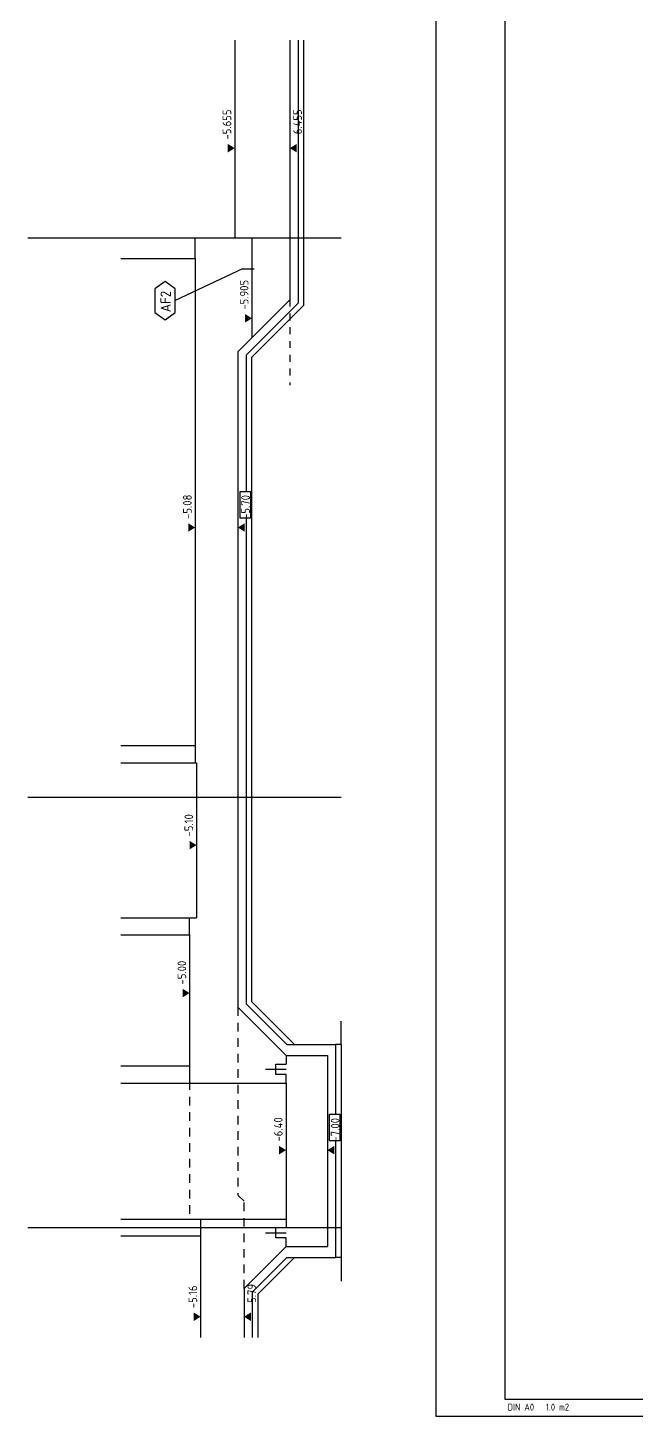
# Model space of a CAD drawing. Extents: x -28 to 85, y -37 to 54.
# Drawn here: x -5.93 to 2.91, y 0 to 20.16 of the extents above; entities that cross this region are included whole.
import ezdxf

# ---------------------------------------------------------------- set-up
doc = ezdxf.new("R2010")
doc.units = 0
doc.header["$LTSCALE"] = 0.5
for name, pattern in [('AUSGEZOGEN', [1000.01, 1000, 0.01]), ('DASHED', [0.75, 0.5, -0.25]), ('DOT', [0.175, 0.05, -0.125]), ('HIDDEN', [0.375, 0.25, -0.125])]:
    doc.linetypes.add(name, pattern=pattern)
for name, color, linetype in [('ACHSEN', 7, 'Continuous'), ('AFB', 7, 'Continuous'), ('AFU', 7, 'Continuous'), ('BETON', 7, 'Continuous'), ('HILFE', 7, 'Continuous'), ('koten', 7, 'Continuous'), ('OBJEKT', 7, 'Continuous'), ('RAHMEN', 7, 'Continuous'), ('VERDECKT', 7, 'Continuous')]:
    doc.layers.add(name, color=color, linetype=linetype)
doc.layers.add('NOPLOT', color=7, linetype='Continuous', plot=False)
doc.styles.add('txt', font='isocp.shx')
doc.linetypes.add('AFU_50K', pattern='A,0.15,["/",Standard,S=0.2,R=0,X=-0.01,Y=-0.1],0.07,["/",Standard,S=0.2,R=0,X=-0.01,Y=-0.1],0.15', length=0.37)
doc.linetypes.add('AFU_50M', pattern='A,0.45,["/",Standard,S=0.2,R=0,X=-0.01,Y=-0.1],0.07,["/",Standard,S=0.2,R=0,X=-0.01,Y=-0.1],0.45', length=0.97)

# ---------------------------------------------------------------- blocks, each defined once
blk = doc.blocks.new('okrd_o')
at = {"layer": 'koten', "color": 7, "linetype": 'Continuous'}
blk.add_solid([(-0.125, 0.202), (0.125, 0.202), (0, 0)], dxfattribs=at)
at = {"layer": 'koten', "style": 'txt'}
blk.add_attdef('OKRD', (0.25, 0.1), '', height=0.25, dxfattribs=at)
blk = doc.blocks.new('okrd_u')
at = {"layer": 'koten', "color": 7, "linetype": 'Continuous'}
blk.add_solid([(-0.125, -0.202), (0.125, -0.202), (0, 0)], dxfattribs=at)
at = {"layer": 'koten', "style": 'txt'}
blk.add_attdef('OKRD', (0.25, -0.35), '', height=0.25, dxfattribs=at)
blk = doc.blocks.new('DINA0')
at = {"layer": 'RAHMEN'}
for p, q in [((0, 84.1), (0, 0)), ((0, 0), (118.9, 0))]:
    blk.add_line(p, q, dxfattribs=at)
at = {"layer": 'RAHMEN', "color": 5}
for p, q in [((2, 83.6), (2, 0.5)), ((2, 0.5), (118.4, 0.5))]:
    blk.add_line(p, q, dxfattribs=at)
at = {"layer": 'RAHMEN', "color": 7, "style": 'txt'}
blk.add_text('DIN A0   1.0 m2', height=0.2, dxfattribs=at).set_placement((2.083, 0.164))

msp = doc.modelspace()

# ---------------------------------------------------------------- linework, layer by layer
at = {"layer": 'ACHSEN', "color": 140, "linetype": 'AUSGEZOGEN'}
for p, q in [((-5.92732, 17.11339), (-1.37732, 17.11339)), ((-5.92732, 8.98839), (-1.37732, 8.98839)), ((-5.92732, 2.73839), (-1.37732, 2.73839))]:
    msp.add_line(p, q, dxfattribs=at)
at = {"layer": 'AFB', "color": 1, "linetype": 'AUSGEZOGEN'}
msp.add_line((-2.80932, 16.66339), (-2.64232, 16.66339), dxfattribs=at)
msp.add_lwpolyline([(-4.08241, 16.03005), (-3.93458, 15.9216), (-3.78674, 16.03005), (-3.78674, 16.37166), (-3.93458, 16.48011), (-4.08241, 16.37166)], close=True, dxfattribs=at)
at = {"layer": 'AFU', "color": 8, "linetype": 'AFU_50K'}
for p, q in [((-3.49732, 16.81339), (-3.49732, 17.11339)), ((-3.57732, 6.98839), (-3.57732, 7.23839)), ((-3.57732, 5.08838), (-3.57732, 4.83839)), ((-3.41732, 2.86339), (-3.41732, 2.61339))]:
    msp.add_line(p, q, dxfattribs=at)
at = {"layer": 'AFU', "color": 8, "linetype": 'AFU_50M'}
for p, q in [((-2.92232, 17.11339), (-2.67232, 17.11339)), ((-2.67232, 17.11339), (-2.67232, 15.66839))]:
    msp.add_line(p, q, dxfattribs=at)
at = {"layer": 'AFU', "color": 8, "linetype": 'AUSGEZOGEN'}
for p, q in [((-2.32732, 5.11339), (-2.17732, 5.11339)), ((-2.32732, 4.96339), (-2.32732, 5.11339)), ((-2.17732, 5.23839), (-2.17732, 5.11339)), ((-2.17732, 4.96339), (-2.32732, 4.96339)), ((-2.17732, 4.83839), (-2.17732, 4.96339)), ((-2.17732, 2.86339), (-2.17732, 2.73839)), ((-2.32732, 2.73839), (-2.17732, 2.73839)), ((-2.32732, 2.58839), (-2.32732, 2.73839)), ((-2.17732, 2.58839), (-2.32732, 2.58839)), ((-2.17732, 2.46339), (-2.17732, 2.58839))]:
    msp.add_line(p, q, dxfattribs=at)
at = {"layer": 'AFU', "color": 1, "linetype": 'AUSGEZOGEN'}
for p, q in [((-2.47732, 5.03839), (-2.17732, 5.03839)), ((-2.47732, 2.66339), (-2.17732, 2.66339))]:
    msp.add_line(p, q, dxfattribs=at)
at = {"layer": 'BETON', "color": 6, "linetype": 'AUSGEZOGEN'}
for p, q in [((-2.92232, 19.98442), (-2.92232, 17.11339)), ((-2.12232, 19.98442), (-2.12232, 16.21339)), ((-4.57732, 17.11339), (-2.92232, 17.11339)), ((-4.57732, 16.81339), (-3.49732, 16.81339)), ((-3.49732, 16.81339), (-3.49732, 9.48839)), ((-2.12232, 16.21339), (-2.87732, 15.45839)), ((-2.87732, 15.45839), (-2.87732, 5.93839)), ((-3.49732, 9.48839), (-3.47732, 9.48839)), ((-3.47732, 9.48839), (-3.47732, 7.23839)), ((-4.57732, 7.23839), (-3.47732, 7.23839)), ((-4.57732, 6.98839), (-3.57732, 6.98839)), ((-3.57732, 6.98839), (-3.57732, 5.08838)), ((-2.17732, 5.23839), (-2.87732, 5.93839)), ((-4.57732, 5.08838), (-3.57732, 5.08838)), ((-2.17732, 5.23839), (-1.57732, 5.23839)), ((-1.57732, 5.23839), (-1.57732, 2.46339)), ((-4.57732, 4.83839), (-2.17732, 4.83839)), ((-3.57732, 4.83839), (-2.17732, 4.83839)), ((-2.17732, 4.83839), (-2.17732, 2.86339)), ((-4.57732, 2.86339), (-2.17732, 2.86339)), ((-3.41732, 2.61339), (-4.57732, 2.61339)), ((-3.41732, 2.61339), (-3.41732, 1.14135)), ((-2.17732, 2.46339), (-2.78732, 1.85339)), ((-2.17732, 2.46339), (-1.57732, 2.46339)), ((-2.78732, 1.85339), (-2.78732, 1.14135))]:
    msp.add_line(p, q, dxfattribs=at)
at = {"layer": 'HILFE', "color": 102, "linetype": 'AUSGEZOGEN'}
for p, q in [((-2.00232, 19.98442), (-2.00232, 16.16368)), ((-1.92232, 19.98442), (-1.92232, 16.13054)), ((-2.80932, 16.66339), (-3.78674, 16.20085)), ((-2.00232, 16.16368), (-2.75732, 15.40868)), ((-1.92232, 16.13054), (-2.67732, 15.37554)), ((-2.75732, 15.40868), (-2.75732, 13.42871)), ((-2.67732, 15.37554), (-2.67732, 6.02123)), ((-2.75732, 13.04003), (-2.75732, 5.98809)), ((-2.16761, 5.39839), (-2.75732, 5.98809)), ((-2.67732, 6.02123), (-2.05448, 5.39839)), ((-1.37732, 5.39839), (-1.37732, 5.73839)), ((-2.16761, 5.39839), (-1.45732, 5.39839)), ((-1.37732, 5.39839), (-1.45732, 5.39839)), ((-1.45732, 5.39839), (-1.45732, 4.38705)), ((-1.37732, 5.39839), (-1.37732, 2.30339)), ((-1.45732, 3.99836), (-1.45732, 2.30339)), ((-2.16761, 2.30339), (-2.66732, 1.80368)), ((-2.05448, 2.30339), (-2.58732, 1.77054)), ((-2.16761, 2.30339), (-1.45732, 2.30339)), ((-1.37732, 2.30339), (-1.45732, 2.30339)), ((-1.37732, 2.30339), (-1.37732, 1.96339)), ((-2.66732, 1.80368), (-2.66732, 1.14135)), ((-2.58732, 1.77054), (-2.58732, 1.14135))]:
    msp.add_line(p, q, dxfattribs=at)
at = {"layer": 'HILFE', "color": 102, "linetype": 'DOT'}
msp.add_line((-2.12232, 16.21339), (-2.12232, 14.97403), dxfattribs=at)
at = {"layer": 'NOPLOT', "color": 191, "linetype": 'AUSGEZOGEN'}
for points in [[(-2.84417, 13.04003), (-2.84417, 13.42871), (-2.69394, 13.42871), (-2.69394, 13.04003)], [(-1.54417, 3.99836), (-1.54417, 4.38705), (-1.39394, 4.38705), (-1.39394, 3.99836)]]:
    msp.add_lwpolyline(points, close=True, dxfattribs=at)
at = {"layer": 'OBJEKT', "color": 7, "linetype": 'AUSGEZOGEN'}
for p, q in [((-4.57732, 9.73839), (-3.49732, 9.73839)), ((-4.57732, 9.48839), (-3.49732, 9.48839))]:
    msp.add_line(p, q, dxfattribs=at)
at = {"layer": 'VERDECKT', "color": 7, "linetype": 'HIDDEN'}
for p, q in [((-2.87732, 5.93839), (-2.87732, 3.21339)), ((-3.57732, 5.08838), (-3.57732, 2.86339)), ((-2.78732, 3.12339), (-2.87732, 3.21339)), ((-2.78732, 1.85339), (-2.78732, 3.12339))]:
    msp.add_line(p, q, dxfattribs=at)

# ---------------------------------------------------------------- block references
at = {"layer": 'koten', "color": 7, "linetype": 'DASHED', "xscale": 0.5, "yscale": 0.5, "zscale": 0.5, "rotation": 90}
for p, values in [((-2.92232, 18.4148), {'OKRD': '-5.655'}), ((-2.67232, 15.94398), {'OKRD': '-5.905'}), ((-3.49732, 12.90578), {'OKRD': '-5.08'}), ((-3.47732, 8.29373), {'OKRD': '-5.10'}), ((-3.57732, 6.1446), {'OKRD': '-5.00'}), ((-2.17732, 3.86412), {'OKRD': '-6.40'}), ((-3.41732, 1.44478), {'OKRD': '-5.16'})]:
    msp.add_blockref('okrd_o', p, dxfattribs=at).add_auto_attribs(values)
at = {"layer": 'koten', "color": 7, "linetype": 'AUSGEZOGEN', "xscale": 0.5, "yscale": 0.5, "zscale": 0.5, "rotation": 90}
for p, values in [((-2.12232, 18.4148), {'OKRD': '-6.455'}), ((-2.87732, 12.90578), {'OKRD': '-5.70'}), ((-1.57732, 3.86412), {'OKRD': '-7.00'}), ((-2.78732, 1.44478), {'OKRD': '-5.79'})]:
    msp.add_blockref('okrd_u', p, dxfattribs=at).add_auto_attribs(values)
at = {"layer": 'RAHMEN', "color": 7, "linetype": 'AUSGEZOGEN', "xscale": 0.5, "yscale": 0.5, "zscale": 0.5}
msp.add_blockref('DINA0', (0, 0), dxfattribs=at)

# ---------------------------------------------------------------- texts
at = {"layer": 'AFB', "color": 7, "linetype": 'AUSGEZOGEN', "style": 'txt'}
msp.add_text('AF2', height=0.15, rotation=90, dxfattribs=at).set_placement((-3.8498, 16.03219))

doc.saveas('drawing.dxf')
